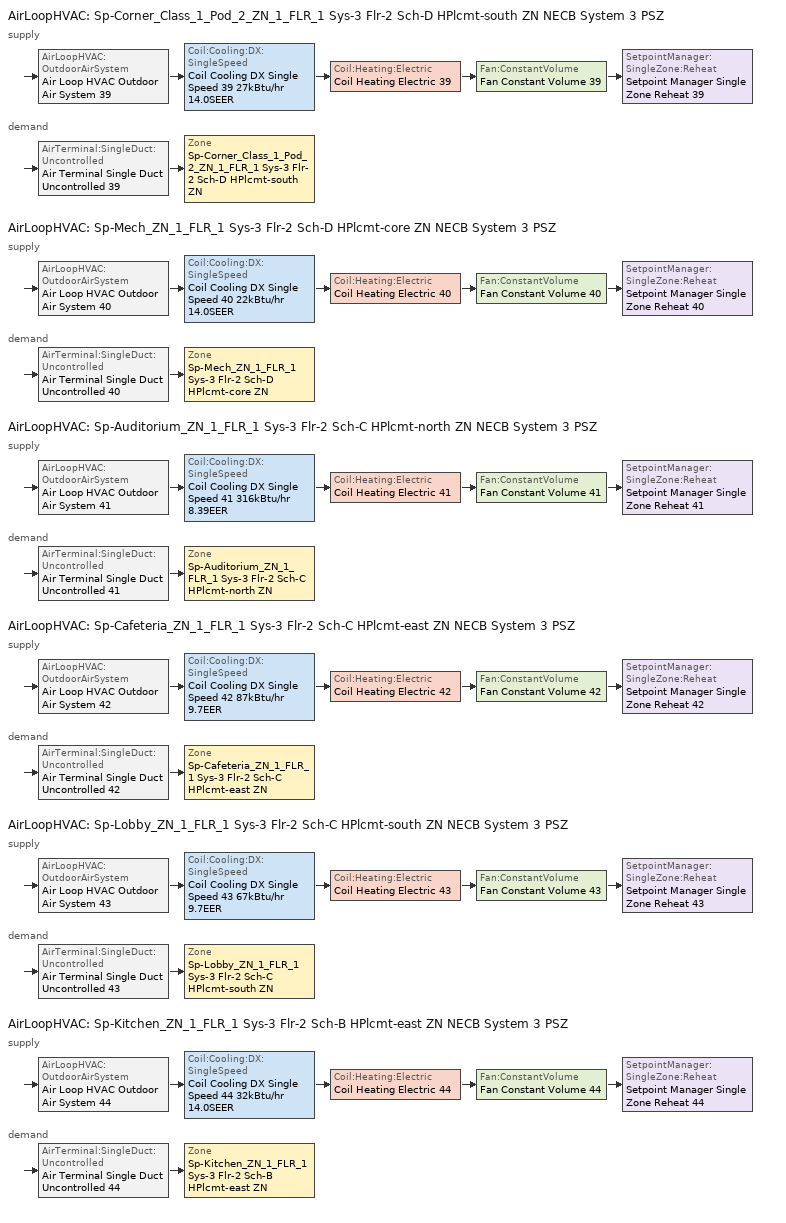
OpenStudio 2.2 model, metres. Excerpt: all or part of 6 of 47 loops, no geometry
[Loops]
AirLoopHVAC 'Sp-Corner_Class_1_Pod_2_ZN_1_FLR_1 Sys-3 Flr-2 Sch-D HPlcmt-south ZN NECB System 3 PSZ'
 supply: AirLoopHVAC:OutdoorAirSystem 'Air Loop HVAC Outdoor Air System 39' > Coil:Cooling:DX:SingleSpeed 'Coil Cooling DX Single Speed 39 27kBtu/hr 14.0SEER' > Coil:Heating:Electric 'Coil Heating Electric 39' > Fan:ConstantVolume 'Fan Constant Volume 39' > SetpointManager:SingleZone:Reheat 'Setpoint Manager Single Zone Reheat 39'
 demand: AirTerminal:SingleDuct:Uncontrolled 'Air Terminal Single Duct Uncontrolled 39' > Zone 'Sp-Corner_Class_1_Pod_2_ZN_1_FLR_1 Sys-3 Flr-2 Sch-D HPlcmt-south ZN'
AirLoopHVAC 'Sp-Mech_ZN_1_FLR_1 Sys-3 Flr-2 Sch-D HPlcmt-core ZN NECB System 3 PSZ'
 supply: AirLoopHVAC:OutdoorAirSystem 'Air Loop HVAC Outdoor Air System 40' > Coil:Cooling:DX:SingleSpeed 'Coil Cooling DX Single Speed 40 22kBtu/hr 14.0SEER' > Coil:Heating:Electric 'Coil Heating Electric 40' > Fan:ConstantVolume 'Fan Constant Volume 40' > SetpointManager:SingleZone:Reheat 'Setpoint Manager Single Zone Reheat 40'
 demand: AirTerminal:SingleDuct:Uncontrolled 'Air Terminal Single Duct Uncontrolled 40' > Zone 'Sp-Mech_ZN_1_FLR_1 Sys-3 Flr-2 Sch-D HPlcmt-core ZN'
AirLoopHVAC 'Sp-Auditorium_ZN_1_FLR_1 Sys-3 Flr-2 Sch-C HPlcmt-north ZN NECB System 3 PSZ'
 supply: AirLoopHVAC:OutdoorAirSystem 'Air Loop HVAC Outdoor Air System 41' > Coil:Cooling:DX:SingleSpeed 'Coil Cooling DX Single Speed 41 316kBtu/hr 8.39EER' > Coil:Heating:Electric 'Coil Heating Electric 41' > Fan:ConstantVolume 'Fan Constant Volume 41' > SetpointManager:SingleZone:Reheat 'Setpoint Manager Single Zone Reheat 41'
 demand: AirTerminal:SingleDuct:Uncontrolled 'Air Terminal Single Duct Uncontrolled 41' > Zone 'Sp-Auditorium_ZN_1_FLR_1 Sys-3 Flr-2 Sch-C HPlcmt-north ZN'
AirLoopHVAC 'Sp-Cafeteria_ZN_1_FLR_1 Sys-3 Flr-2 Sch-C HPlcmt-east ZN NECB System 3 PSZ'
 supply: AirLoopHVAC:OutdoorAirSystem 'Air Loop HVAC Outdoor Air System 42' > Coil:Cooling:DX:SingleSpeed 'Coil Cooling DX Single Speed 42 87kBtu/hr 9.7EER' > Coil:Heating:Electric 'Coil Heating Electric 42' > Fan:ConstantVolume 'Fan Constant Volume 42' > SetpointManager:SingleZone:Reheat 'Setpoint Manager Single Zone Reheat 42'
 demand: AirTerminal:SingleDuct:Uncontrolled 'Air Terminal Single Duct Uncontrolled 42' > Zone 'Sp-Cafeteria_ZN_1_FLR_1 Sys-3 Flr-2 Sch-C HPlcmt-east ZN'
AirLoopHVAC 'Sp-Lobby_ZN_1_FLR_1 Sys-3 Flr-2 Sch-C HPlcmt-south ZN NECB System 3 PSZ'
 supply: AirLoopHVAC:OutdoorAirSystem 'Air Loop HVAC Outdoor Air System 43' > Coil:Cooling:DX:SingleSpeed 'Coil Cooling DX Single Speed 43 67kBtu/hr 9.7EER' > Coil:Heating:Electric 'Coil Heating Electric 43' > Fan:ConstantVolume 'Fan Constant Volume 43' > SetpointManager:SingleZone:Reheat 'Setpoint Manager Single Zone Reheat 43'
 demand: AirTerminal:SingleDuct:Uncontrolled 'Air Terminal Single Duct Uncontrolled 43' > Zone 'Sp-Lobby_ZN_1_FLR_1 Sys-3 Flr-2 Sch-C HPlcmt-south ZN'
AirLoopHVAC 'Sp-Kitchen_ZN_1_FLR_1 Sys-3 Flr-2 Sch-B HPlcmt-east ZN NECB System 3 PSZ'
 supply: AirLoopHVAC:OutdoorAirSystem 'Air Loop HVAC Outdoor Air System 44' > Coil:Cooling:DX:SingleSpeed 'Coil Cooling DX Single Speed 44 32kBtu/hr 14.0SEER' > Coil:Heating:Electric 'Coil Heating Electric 44' > Fan:ConstantVolume 'Fan Constant Volume 44' > SetpointManager:SingleZone:Reheat 'Setpoint Manager Single Zone Reheat 44'
 demand: AirTerminal:SingleDuct:Uncontrolled 'Air Terminal Single Duct Uncontrolled 44' > Zone 'Sp-Kitchen_ZN_1_FLR_1 Sys-3 Flr-2 Sch-B HPlcmt-east ZN'
[Sizing:Zone] Zone Cooling Design Supply Air Temperature Input Method=SupplyAirTemperature; Zone Cooling Design Supply Air Temperature {C}=13; Zone Cooling Design Supply Air Temperature Difference {deltaC}=11.11; Zone Heating Design Supply Air Temperature Input Method=SupplyAirTemperature; Zone Heating Design Supply Air Temperature {C}=43; Zone Heating Design Supply Air Temperature Difference {deltaC}=11.11; Zone Cooling Design Supply Air Humidity Ratio {kg-H2O/kg-air}=0.0085; Zone Heating Design Supply Air Humidity Ratio {kg-H2O/kg-air}=0.008; Zone Heating Sizing Factor=1.3; Zone Cooling Sizing Factor=1.1; Cooling Design Air Flow Method=DesignDay; Heating Design Air Flow Method=DesignDay; Account for Dedicated Outdoor Air System=No; Dedicated Outdoor Air System Control Strategy=NeutralSupplyAir; Dedicated Outdoor Air Low Setpoint Temperature for Design {C}=autosize; Dedicated Outdoor Air High Setpoint Temperature for Design {C}=autosize
Sp-Corner_Class_1_Pod_2_ZN_1_FLR_1 Sys-3 Flr-2 Sch-D HPlcmt-south ZN; Sp-Mech_ZN_1_FLR_1 Sys-3 Flr-2 Sch-D HPlcmt-core ZN; Sp-Auditorium_ZN_1_FLR_1 Sys-3 Flr-2 Sch-C HPlcmt-north ZN; Sp-Cafeteria_ZN_1_FLR_1 Sys-3 Flr-2 Sch-C HPlcmt-east ZN; Sp-Lobby_ZN_1_FLR_1 Sys-3 Flr-2 Sch-C HPlcmt-south ZN; Sp-Kitchen_ZN_1_FLR_1 Sys-3 Flr-2 Sch-B HPlcmt-east ZN
[Zone equipment]
Sp-Corner_Class_1_Pod_2_ZN_1_FLR_1 Sys-3 Flr-2 Sch-D HPlcmt-south ZN: Air Terminal Single Duct Uncontrolled 39, Zone HVAC Baseboard Convective Electric 39
Sp-Mech_ZN_1_FLR_1 Sys-3 Flr-2 Sch-D HPlcmt-core ZN: Air Terminal Single Duct Uncontrolled 40, Zone HVAC Baseboard Convective Electric 40
Sp-Auditorium_ZN_1_FLR_1 Sys-3 Flr-2 Sch-C HPlcmt-north ZN: Air Terminal Single Duct Uncontrolled 41, Zone HVAC Baseboard Convective Electric 41
Sp-Cafeteria_ZN_1_FLR_1 Sys-3 Flr-2 Sch-C HPlcmt-east ZN: Air Terminal Single Duct Uncontrolled 42, Zone HVAC Baseboard Convective Electric 42
Sp-Lobby_ZN_1_FLR_1 Sys-3 Flr-2 Sch-C HPlcmt-south ZN: Air Terminal Single Duct Uncontrolled 43, Zone HVAC Baseboard Convective Electric 43
Sp-Kitchen_ZN_1_FLR_1 Sys-3 Flr-2 Sch-B HPlcmt-east ZN: Air Terminal Single Duct Uncontrolled 44, Zone HVAC Baseboard Convective Electric 44
[AirLoopHVAC] Design Supply Air Flow Rate {m3/s}=AutoSize
Name | Availability Schedule | Availability Manager
Sp-Corner_Class_1_Pod_2_ZN_1_FLR_1 Sys-3 Flr-2 Sch-D HPlcmt-south ZN NECB System 3 PSZ | Sp-Corner_Class_1_Pod_2_ZN_1_FLR_1 Sys-3 Flr-2 Sch-D HPlcmt-south ZN NECB System 3 PSZ Occ Sch | Availability Manager Night Cycle 7
Sp-Mech_ZN_1_FLR_1 Sys-3 Flr-2 Sch-D HPlcmt-core ZN NECB System 3 PSZ | Sp-Mech_ZN_1_FLR_1 Sys-3 Flr-2 Sch-D HPlcmt-core ZN NECB System 3 PSZ Occ Sch | Availability Manager Night Cycle 27
Sp-Auditorium_ZN_1_FLR_1 Sys-3 Flr-2 Sch-C HPlcmt-north ZN NECB System 3 PSZ | Sp-Auditorium_ZN_1_FLR_1 Sys-3 Flr-2 Sch-C HPlcmt-north ZN NECB System 3 PSZ Occ Sch | Availability Manager Night Cycle 1
Sp-Cafeteria_ZN_1_FLR_1 Sys-3 Flr-2 Sch-C HPlcmt-east ZN NECB System 3 PSZ | Sp-Cafeteria_ZN_1_FLR_1 Sys-3 Flr-2 Sch-C HPlcmt-east ZN NECB System 3 PSZ Occ Sch | Availability Manager Night Cycle 4
Sp-Lobby_ZN_1_FLR_1 Sys-3 Flr-2 Sch-C HPlcmt-south ZN NECB System 3 PSZ | Sp-Lobby_ZN_1_FLR_1 Sys-3 Flr-2 Sch-C HPlcmt-south ZN NECB System 3 PSZ Occ Sch | Availability Manager Night Cycle 23
Sp-Kitchen_ZN_1_FLR_1 Sys-3 Flr-2 Sch-B HPlcmt-east ZN NECB System 3 PSZ | Sp-Kitchen_ZN_1_FLR_1 Sys-3 Flr-2 Sch-B HPlcmt-east ZN NECB System 3 PSZ Occ Sch | Availability Manager Night Cycle 21
[Sizing:System] Type of Load to Size On=Sensible; Design Outdoor Air Flow Rate {m3/s}=Autosize; Minimum System Air Flow Ratio=1; Preheat Design Temperature {C}=7; Preheat Design Humidity Ratio {kg-H2O/kg-Air}=0.008; Precool Design Temperature {C}=13; Precool Design Humidity Ratio {kg-H2O/kg-Air}=0.008; Central Cooling Design Supply Air Temperature {C}=13; Central Heating Design Supply Air Temperature {C}=43; Sizing Option=NonCoincident; 100% Outdoor Air in Cooling=No; 100% Outdoor Air in Heating=No; Central Cooling Design Supply Air Humidity Ratio {kg-H2O/kg-Air}=0.0085; Central Heating Design Supply Air Humidity Ratio {kg-H2O/kg-Air}=0.008; Cooling Design Air Flow Method=DesignDay; Cooling Design Air Flow Rate {m3/s}=0; Heating Design Air Flow Method=DesignDay; Heating Design Air Flow Rate {m3/s}=0; System Outdoor Air Method=ZoneSum; Zone Maximum Outdoor Air Fraction=1; Cooling Supply Air Flow Rate Per Floor Area {m3/s-m2}=0.00996765; Cooling Fraction of Autosized Cooling Supply Air Flow Rate=1; Cooling Supply Air Flow Rate Per Unit Cooling Capacity {m3/s-W}=3.94755e-05; Heating Supply Air Flow Rate Per Floor Area {m3/s-m2}=0.00996765; Heating Fraction of Autosized Heating Supply Air Flow Rate=1; Heating Fraction of Autosized Cooling Supply Air Flow Rate=1; Heating Supply Air Flow Rate Per Unit Heating Capacity {m3/s-W}=3.15882e-05; Cooling Design Capacity Method=CoolingDesignCapacity; Cooling Design Capacity {W}=autosize; Cooling Design Capacity Per Floor Area {W/m2}=234.7; Fraction of Autosized Cooling Design Capacity=1; Heating Design Capacity Method=HeatingDesignCapacity; Heating Design Capacity {W}=autosize; Heating Design Capacity Per Floor Area {W/m2}=157; Fraction of Autosized Heating Design Capacity=1; Central Cooling Capacity Control Method=OnOff
Sp-Corner_Class_1_Pod_2_ZN_1_FLR_1 Sys-3 Flr-2 Sch-D HPlcmt-south ZN NECB System 3 PSZ; Sp-Mech_ZN_1_FLR_1 Sys-3 Flr-2 Sch-D HPlcmt-core ZN NECB System 3 PSZ; Sp-Auditorium_ZN_1_FLR_1 Sys-3 Flr-2 Sch-C HPlcmt-north ZN NECB System 3 PSZ; Sp-Cafeteria_ZN_1_FLR_1 Sys-3 Flr-2 Sch-C HPlcmt-east ZN NECB System 3 PSZ; Sp-Lobby_ZN_1_FLR_1 Sys-3 Flr-2 Sch-C HPlcmt-south ZN NECB System 3 PSZ; Sp-Kitchen_ZN_1_FLR_1 Sys-3 Flr-2 Sch-B HPlcmt-east ZN NECB System 3 PSZ
[Fan:ConstantVolume] Availability Schedule=Always On Discrete; Fan Efficiency=0.39975; Pressure Rise {Pa}=640; Maximum Flow Rate {m3/s}=AutoSize; Motor Efficiency=0.615
Fan Constant Volume 39; Fan Constant Volume 40; Fan Constant Volume 41; Fan Constant Volume 42; Fan Constant Volume 43; Fan Constant Volume 44
[Coil:Heating:Electric] Availability Schedule=Always On Discrete
Coil Heating Electric 39; Coil Heating Electric 40; Coil Heating Electric 41; Coil Heating Electric 42; Coil Heating Electric 43; Coil Heating Electric 44
[Coil:Cooling:DX:SingleSpeed] Availability Schedule=Always On Discrete; Rated Total Cooling Capacity {W}=autosize; Rated Sensible Heat Ratio=autosize; Rated Air Flow Rate {m3/s}=autosize; Rated Evaporator Fan Power Per Volume Flow Rate {W/(m3/s)}=773.3; Condenser Type=AirCooled; Evaporative Condenser Effectiveness=0; Evaporative Condenser Air Flow Rate {m3/s}=Autosize; Evaporative Condenser Pump Rated Power Consumption {W}=Autosize; Crankcase Heater Capacity {W}=0; Maximum Outdoor Dry-Bulb Temperature for Crankcase Heater Operation {C}=0; Basin Heater Capacity {W/K}=0; Basin Heater Setpoint Temperature {C}=10
Name | Rated COP {W/W} | Total Cooling Capacity Function of Temperature Curve | Total Cooling Capacity Function of Flow Fraction Curve | Energy Input Ratio Function of Temperature Curve | Energy Input Ratio Function of Flow Fraction Curve | Part Load Fraction Correlation Curve
Coil Cooling DX Single Speed 39 27kBtu/hr 14.0SEER | 3.8248 | DXCOOL-NECB2011-REF-CAPFT 32 | DXCOOL-NECB2011-REF-CAPFFLOW 32 | DXCOOL-NECB2011-REF-COOLEIRFT 32 | DXCOOL-NECB2011-REF-COOLEIRFFLOW 32 | DXCOOL-NECB2011-REF-COOLPLFFPLR 32
Coil Cooling DX Single Speed 40 22kBtu/hr 14.0SEER | 3.8248 | DXCOOL-NECB2011-REF-CAPFT 34 | DXCOOL-NECB2011-REF-CAPFFLOW 34 | DXCOOL-NECB2011-REF-COOLEIRFT 34 | DXCOOL-NECB2011-REF-COOLEIRFFLOW 34 | DXCOOL-NECB2011-REF-COOLPLFFPLR 34
Coil Cooling DX Single Speed 41 316kBtu/hr 8.39EER | 3.04384 | DXCOOL-NECB2011-REF-CAPFT 35 | DXCOOL-NECB2011-REF-CAPFFLOW 35 | DXCOOL-NECB2011-REF-COOLEIRFT 35 | DXCOOL-NECB2011-REF-COOLEIRFFLOW 35 | DXCOOL-NECB2011-REF-COOLPLFFPLR 35
Coil Cooling DX Single Speed 42 87kBtu/hr 9.7EER | 3.3447 | DXCOOL-NECB2011-REF-CAPFT 36 | DXCOOL-NECB2011-REF-CAPFFLOW 36 | DXCOOL-NECB2011-REF-COOLEIRFT 36 | DXCOOL-NECB2011-REF-COOLEIRFFLOW 36 | DXCOOL-NECB2011-REF-COOLPLFFPLR 36
Coil Cooling DX Single Speed 43 67kBtu/hr 9.7EER | 3.32972 | DXCOOL-NECB2011-REF-CAPFT 37 | DXCOOL-NECB2011-REF-CAPFFLOW 37 | DXCOOL-NECB2011-REF-COOLEIRFT 37 | DXCOOL-NECB2011-REF-COOLEIRFFLOW 37 | DXCOOL-NECB2011-REF-COOLPLFFPLR 37
Coil Cooling DX Single Speed 44 32kBtu/hr 14.0SEER | 3.8248 | DXCOOL-NECB2011-REF-CAPFT 38 | DXCOOL-NECB2011-REF-CAPFFLOW 38 | DXCOOL-NECB2011-REF-COOLEIRFT 38 | DXCOOL-NECB2011-REF-COOLEIRFFLOW 38 | DXCOOL-NECB2011-REF-COOLPLFFPLR 38
[Controller:OutdoorAir] Minimum Outdoor Air Flow Rate {m3/s}=0; Maximum Outdoor Air Flow Rate {m3/s}=Autosize; Economizer Control Action Type=ModulateFlow; Lockout Type=NoLockout; Minimum Limit Type=FixedMinimum; High Humidity Control=No; Heat Recovery Bypass Control Type=BypassWhenWithinEconomizerLimits
Name | Economizer Control Type | Economizer Maximum Limit Dry-Bulb Temperature {C} | Economizer Maximum Limit Enthalpy {J/kg} | Economizer Minimum Limit Dry-Bulb Temperature {C} | Minimum Outdoor Air Schedule | Controller Mechanical Ventilation
Controller Outdoor Air 39 | NoEconomizer | 28 | 64000 | -100 | Sp-Corner_Class_1_Pod_2_ZN_1_FLR_1 Sys-3 Flr-2 Sch-D HPlcmt-south ZN NECB System 3 PSZ Occ Sch | Controller Mechanical Ventilation 39
Controller Outdoor Air 40 | NoEconomizer | 28 | 64000 | -100 | Sp-Mech_ZN_1_FLR_1 Sys-3 Flr-2 Sch-D HPlcmt-core ZN NECB System 3 PSZ Occ Sch | Controller Mechanical Ventilation 40
Controller Outdoor Air 41 | DifferentialEnthalpy |  |  |  | Sp-Auditorium_ZN_1_FLR_1 Sys-3 Flr-2 Sch-C HPlcmt-north ZN NECB System 3 PSZ Occ Sch | Controller Mechanical Ventilation 41
Controller Outdoor Air 42 | DifferentialEnthalpy |  |  |  | Sp-Cafeteria_ZN_1_FLR_1 Sys-3 Flr-2 Sch-C HPlcmt-east ZN NECB System 3 PSZ Occ Sch | Controller Mechanical Ventilation 42
Controller Outdoor Air 43 | NoEconomizer | 28 | 64000 | -100 | Sp-Lobby_ZN_1_FLR_1 Sys-3 Flr-2 Sch-C HPlcmt-south ZN NECB System 3 PSZ Occ Sch | Controller Mechanical Ventilation 43
Controller Outdoor Air 44 | NoEconomizer | 28 | 64000 | -100 | Sp-Kitchen_ZN_1_FLR_1 Sys-3 Flr-2 Sch-B HPlcmt-east ZN NECB System 3 PSZ Occ Sch | Controller Mechanical Ventilation 44
[Controller:MechanicalVentilation] Availability Schedule=Always On Discrete; System Outdoor Air Method=ZoneSum
Controller Mechanical Ventilation 39; Controller Mechanical Ventilation 40; Controller Mechanical Ventilation 41; Controller Mechanical Ventilation 42; Controller Mechanical Ventilation 43; Controller Mechanical Ventilation 44
[AirLoopHVAC:OutdoorAirSystem]
Name | Controller
Air Loop HVAC Outdoor Air System 39 | Controller Outdoor Air 39
Air Loop HVAC Outdoor Air System 40 | Controller Outdoor Air 40
Air Loop HVAC Outdoor Air System 41 | Controller Outdoor Air 41
Air Loop HVAC Outdoor Air System 42 | Controller Outdoor Air 42
Air Loop HVAC Outdoor Air System 43 | Controller Outdoor Air 43
Air Loop HVAC Outdoor Air System 44 | Controller Outdoor Air 44
[SetpointManager:SingleZone:Reheat] Minimum Supply Air Temperature {C}=13; Maximum Supply Air Temperature {C}=43
Name | Control Zone
Setpoint Manager Single Zone Reheat 39 | Sp-Corner_Class_1_Pod_2_ZN_1_FLR_1 Sys-3 Flr-2 Sch-D HPlcmt-south ZN
Setpoint Manager Single Zone Reheat 40 | Sp-Mech_ZN_1_FLR_1 Sys-3 Flr-2 Sch-D HPlcmt-core ZN
Setpoint Manager Single Zone Reheat 41 | Sp-Auditorium_ZN_1_FLR_1 Sys-3 Flr-2 Sch-C HPlcmt-north ZN
Setpoint Manager Single Zone Reheat 42 | Sp-Cafeteria_ZN_1_FLR_1 Sys-3 Flr-2 Sch-C HPlcmt-east ZN
Setpoint Manager Single Zone Reheat 43 | Sp-Lobby_ZN_1_FLR_1 Sys-3 Flr-2 Sch-C HPlcmt-south ZN
Setpoint Manager Single Zone Reheat 44 | Sp-Kitchen_ZN_1_FLR_1 Sys-3 Flr-2 Sch-B HPlcmt-east ZN
[AirTerminal:SingleDuct:Uncontrolled] Availability Schedule=Always On Discrete; Maximum Air Flow Rate {m3/s}=AutoSize
Air Terminal Single Duct Uncontrolled 39; Air Terminal Single Duct Uncontrolled 40; Air Terminal Single Duct Uncontrolled 41; Air Terminal Single Duct Uncontrolled 42; Air Terminal Single Duct Uncontrolled 43; Air Terminal Single Duct Uncontrolled 44
[ZoneHVAC:Baseboard:Convective:Electric] Availability Schedule=Always On Discrete; Nominal Capacity {W}=autosize; Efficiency=1
Zone HVAC Baseboard Convective Electric 39; Zone HVAC Baseboard Convective Electric 40; Zone HVAC Baseboard Convective Electric 41; Zone HVAC Baseboard Convective Electric 42; Zone HVAC Baseboard Convective Electric 43; Zone HVAC Baseboard Convective Electric 44
[AvailabilityManager:NightCycle] Control Type=CycleOnAny; Thermostat Tolerance {deltaC}=1; Cycling Run Time {s}=3600
Availability Manager Night Cycle 1; Availability Manager Night Cycle 4; Availability Manager Night Cycle 7; Availability Manager Night Cycle 21; Availability Manager Night Cycle 23; Availability Manager Night Cycle 27
[Schedule:Ruleset]
Name | Default Day Schedule | Summer Design Day Schedule | Winter Design Day Schedule
Sp-Auditorium_ZN_1_FLR_1 Sys-3 Flr-2 Sch-C HPlcmt-north ZN NECB System 3 PSZ Occ Sch | Sp-Auditorium_ZN_1_FLR_1 Sys-3 Flr-2 Sch-C HPlcmt-north ZN NECB System 3 PSZ Occ Sch Default | Sp-Auditorium_ZN_1_FLR_1 Sys-3 Flr-2 Sch-C HPlcmt-north ZN NECB System 3 PSZ Occ Sch Summer Design Day | Sp-Auditorium_ZN_1_FLR_1 Sys-3 Flr-2 Sch-C HPlcmt-north ZN NECB System 3 PSZ Occ Sch Winter Design Day
Sp-Cafeteria_ZN_1_FLR_1 Sys-3 Flr-2 Sch-C HPlcmt-east ZN NECB System 3 PSZ Occ Sch | Sp-Cafeteria_ZN_1_FLR_1 Sys-3 Flr-2 Sch-C HPlcmt-east ZN NECB System 3 PSZ Occ Sch Default | Sp-Cafeteria_ZN_1_FLR_1 Sys-3 Flr-2 Sch-C HPlcmt-east ZN NECB System 3 PSZ Occ Sch Summer Design Day | Sp-Cafeteria_ZN_1_FLR_1 Sys-3 Flr-2 Sch-C HPlcmt-east ZN NECB System 3 PSZ Occ Sch Winter Design Day
Sp-Corner_Class_1_Pod_2_ZN_1_FLR_1 Sys-3 Flr-2 Sch-D HPlcmt-south ZN NECB System 3 PSZ Occ Sch | Sp-Corner_Class_1_Pod_2_ZN_1_FLR_1 Sys-3 Flr-2 Sch-D HPlcmt-south ZN NECB System 3 PSZ Occ Sch Default | Sp-Corner_Class_1_Pod_2_ZN_1_FLR_1 Sys-3 Flr-2 Sch-D HPlcmt-south ZN NECB System 3 PSZ Occ Sch Summer Design Day | Sp-Corner_Class_1_Pod_2_ZN_1_FLR_1 Sys-3 Flr-2 Sch-D HPlcmt-south ZN NECB System 3 PSZ Occ Sch Winter Design Day
Sp-Kitchen_ZN_1_FLR_1 Sys-3 Flr-2 Sch-B HPlcmt-east ZN NECB System 3 PSZ Occ Sch | Sp-Kitchen_ZN_1_FLR_1 Sys-3 Flr-2 Sch-B HPlcmt-east ZN NECB System 3 PSZ Occ Sch Default | Sp-Kitchen_ZN_1_FLR_1 Sys-3 Flr-2 Sch-B HPlcmt-east ZN NECB System 3 PSZ Occ Sch Summer Design Day | Sp-Kitchen_ZN_1_FLR_1 Sys-3 Flr-2 Sch-B HPlcmt-east ZN NECB System 3 PSZ Occ Sch Winter Design Day
Sp-Lobby_ZN_1_FLR_1 Sys-3 Flr-2 Sch-C HPlcmt-south ZN NECB System 3 PSZ Occ Sch | Sp-Lobby_ZN_1_FLR_1 Sys-3 Flr-2 Sch-C HPlcmt-south ZN NECB System 3 PSZ Occ Sch Default | Sp-Lobby_ZN_1_FLR_1 Sys-3 Flr-2 Sch-C HPlcmt-south ZN NECB System 3 PSZ Occ Sch Summer Design Day | Sp-Lobby_ZN_1_FLR_1 Sys-3 Flr-2 Sch-C HPlcmt-south ZN NECB System 3 PSZ Occ Sch Winter Design Day
Sp-Mech_ZN_1_FLR_1 Sys-3 Flr-2 Sch-D HPlcmt-core ZN NECB System 3 PSZ Occ Sch | Sp-Mech_ZN_1_FLR_1 Sys-3 Flr-2 Sch-D HPlcmt-core ZN NECB System 3 PSZ Occ Sch Default | Sp-Mech_ZN_1_FLR_1 Sys-3 Flr-2 Sch-D HPlcmt-core ZN NECB System 3 PSZ Occ Sch Summer Design Day | Sp-Mech_ZN_1_FLR_1 Sys-3 Flr-2 Sch-D HPlcmt-core ZN NECB System 3 PSZ Occ Sch Winter Design Day
[Schedule:Day]
Sp-Auditorium_ZN_1_FLR_1 Sys-3 Flr-2 Sch-C HPlcmt-north ZN NECB System 3 PSZ Occ Sch Default; Sp-Auditorium_ZN_1_FLR_1 Sys-3 Flr-2 Sch-C HPlcmt-north ZN NECB System 3 PSZ Occ Sch Winter Design Day; Sp-Auditorium_ZN_1_FLR_1 Sys-3 Flr-2 Sch-C HPlcmt-north ZN NECB System 3 PSZ Occ Sch Summer Design Day; Sp-Cafeteria_ZN_1_FLR_1 Sys-3 Flr-2 Sch-C HPlcmt-east ZN NECB System 3 PSZ Occ Sch Default; Sp-Cafeteria_ZN_1_FLR_1 Sys-3 Flr-2 Sch-C HPlcmt-east ZN NECB System 3 PSZ Occ Sch Winter Design Day; Sp-Cafeteria_ZN_1_FLR_1 Sys-3 Flr-2 Sch-C HPlcmt-east ZN NECB System 3 PSZ Occ Sch Summer Design Day; Sp-Corner_Class_1_Pod_2_ZN_1_FLR_1 Sys-3 Flr-2 Sch-D HPlcmt-south ZN NECB System 3 PSZ Occ Sch Default; Sp-Corner_Class_1_Pod_2_ZN_1_FLR_1 Sys-3 Flr-2 Sch-D HPlcmt-south ZN NECB System 3 PSZ Occ Sch Winter Design Day; Sp-Corner_Class_1_Pod_2_ZN_1_FLR_1 Sys-3 Flr-2 Sch-D HPlcmt-south ZN NECB System 3 PSZ Occ Sch Summer Design Day; Sp-Kitchen_ZN_1_FLR_1 Sys-3 Flr-2 Sch-B HPlcmt-east ZN NECB System 3 PSZ Occ Sch Default; Sp-Kitchen_ZN_1_FLR_1 Sys-3 Flr-2 Sch-B HPlcmt-east ZN NECB System 3 PSZ Occ Sch Winter Design Day; Sp-Kitchen_ZN_1_FLR_1 Sys-3 Flr-2 Sch-B HPlcmt-east ZN NECB System 3 PSZ Occ Sch Summer Design Day; Sp-Lobby_ZN_1_FLR_1 Sys-3 Flr-2 Sch-C HPlcmt-south ZN NECB System 3 PSZ Occ Sch Default; Sp-Lobby_ZN_1_FLR_1 Sys-3 Flr-2 Sch-C HPlcmt-south ZN NECB System 3 PSZ Occ Sch Winter Design Day; Sp-Lobby_ZN_1_FLR_1 Sys-3 Flr-2 Sch-C HPlcmt-south ZN NECB System 3 PSZ Occ Sch Summer Design Day; Sp-Mech_ZN_1_FLR_1 Sys-3 Flr-2 Sch-D HPlcmt-core ZN NECB System 3 PSZ Occ Sch Default; Sp-Mech_ZN_1_FLR_1 Sys-3 Flr-2 Sch-D HPlcmt-core ZN NECB System 3 PSZ Occ Sch Winter Design Day; Sp-Mech_ZN_1_FLR_1 Sys-3 Flr-2 Sch-D HPlcmt-core ZN NECB System 3 PSZ Occ Sch Summer Design Day: 24, 0, 1
Sp-Auditorium_ZN_1_FLR_1 Sys-3 Flr-2 Sch-C HPlcmt-north ZN NECB System 3 PSZ Occ Sch Monday; Sp-Auditorium_ZN_1_FLR_1 Sys-3 Flr-2 Sch-C HPlcmt-north ZN NECB System 3 PSZ Occ Sch Tuesday; Sp-Auditorium_ZN_1_FLR_1 Sys-3 Flr-2 Sch-C HPlcmt-north ZN NECB System 3 PSZ Occ Sch Wednesday; Sp-Auditorium_ZN_1_FLR_1 Sys-3 Flr-2 Sch-C HPlcmt-north ZN NECB System 3 PSZ Occ Sch Thursday; Sp-Auditorium_ZN_1_FLR_1 Sys-3 Flr-2 Sch-C HPlcmt-north ZN NECB System 3 PSZ Occ Sch Friday; Sp-Auditorium_ZN_1_FLR_1 Sys-3 Flr-2 Sch-C HPlcmt-north ZN NECB System 3 PSZ Occ Sch Saturday; Sp-Cafeteria_ZN_1_FLR_1 Sys-3 Flr-2 Sch-C HPlcmt-east ZN NECB System 3 PSZ Occ Sch Monday; Sp-Cafeteria_ZN_1_FLR_1 Sys-3 Flr-2 Sch-C HPlcmt-east ZN NECB System 3 PSZ Occ Sch Tuesday; Sp-Cafeteria_ZN_1_FLR_1 Sys-3 Flr-2 Sch-C HPlcmt-east ZN NECB System 3 PSZ Occ Sch Wednesday; Sp-Cafeteria_ZN_1_FLR_1 Sys-3 Flr-2 Sch-C HPlcmt-east ZN NECB System 3 PSZ Occ Sch Thursday; Sp-Cafeteria_ZN_1_FLR_1 Sys-3 Flr-2 Sch-C HPlcmt-east ZN NECB System 3 PSZ Occ Sch Friday; Sp-Cafeteria_ZN_1_FLR_1 Sys-3 Flr-2 Sch-C HPlcmt-east ZN NECB System 3 PSZ Occ Sch Saturday; Sp-Lobby_ZN_1_FLR_1 Sys-3 Flr-2 Sch-C HPlcmt-south ZN NECB System 3 PSZ Occ Sch Monday; Sp-Lobby_ZN_1_FLR_1 Sys-3 Flr-2 Sch-C HPlcmt-south ZN NECB System 3 PSZ Occ Sch Tuesday; Sp-Lobby_ZN_1_FLR_1 Sys-3 Flr-2 Sch-C HPlcmt-south ZN NECB System 3 PSZ Occ Sch Wednesday; Sp-Lobby_ZN_1_FLR_1 Sys-3 Flr-2 Sch-C HPlcmt-south ZN NECB System 3 PSZ Occ Sch Thursday; Sp-Lobby_ZN_1_FLR_1 Sys-3 Flr-2 Sch-C HPlcmt-south ZN NECB System 3 PSZ Occ Sch Friday; Sp-Lobby_ZN_1_FLR_1 Sys-3 Flr-2 Sch-C HPlcmt-south ZN NECB System 3 PSZ Occ Sch Saturday: 9, 0, 0, 21, 0, 1, 24, 0, 0
Sp-Auditorium_ZN_1_FLR_1 Sys-3 Flr-2 Sch-C HPlcmt-north ZN NECB System 3 PSZ Occ Sch Sunday; Sp-Cafeteria_ZN_1_FLR_1 Sys-3 Flr-2 Sch-C HPlcmt-east ZN NECB System 3 PSZ Occ Sch Sunday; Sp-Lobby_ZN_1_FLR_1 Sys-3 Flr-2 Sch-C HPlcmt-south ZN NECB System 3 PSZ Occ Sch Sunday: 11, 0, 0, 19, 0, 1, 24, 0, 0
Sp-Corner_Class_1_Pod_2_ZN_1_FLR_1 Sys-3 Flr-2 Sch-D HPlcmt-south ZN NECB System 3 PSZ Occ Sch Monday; Sp-Corner_Class_1_Pod_2_ZN_1_FLR_1 Sys-3 Flr-2 Sch-D HPlcmt-south ZN NECB System 3 PSZ Occ Sch Tuesday; Sp-Corner_Class_1_Pod_2_ZN_1_FLR_1 Sys-3 Flr-2 Sch-D HPlcmt-south ZN NECB System 3 PSZ Occ Sch Wednesday; Sp-Corner_Class_1_Pod_2_ZN_1_FLR_1 Sys-3 Flr-2 Sch-D HPlcmt-south ZN NECB System 3 PSZ Occ Sch Thursday; Sp-Corner_Class_1_Pod_2_ZN_1_FLR_1 Sys-3 Flr-2 Sch-D HPlcmt-south ZN NECB System 3 PSZ Occ Sch Friday; Sp-Mech_ZN_1_FLR_1 Sys-3 Flr-2 Sch-D HPlcmt-core ZN NECB System 3 PSZ Occ Sch Monday; Sp-Mech_ZN_1_FLR_1 Sys-3 Flr-2 Sch-D HPlcmt-core ZN NECB System 3 PSZ Occ Sch Tuesday; Sp-Mech_ZN_1_FLR_1 Sys-3 Flr-2 Sch-D HPlcmt-core ZN NECB System 3 PSZ Occ Sch Wednesday; Sp-Mech_ZN_1_FLR_1 Sys-3 Flr-2 Sch-D HPlcmt-core ZN NECB System 3 PSZ Occ Sch Thursday; Sp-Mech_ZN_1_FLR_1 Sys-3 Flr-2 Sch-D HPlcmt-core ZN NECB System 3 PSZ Occ Sch Friday: 9, 0, 0, 18, 0, 1, 19, 0, 0, 22, 0, 1, 24, 0, 0
Sp-Corner_Class_1_Pod_2_ZN_1_FLR_1 Sys-3 Flr-2 Sch-D HPlcmt-south ZN NECB System 3 PSZ Occ Sch Saturday; Sp-Corner_Class_1_Pod_2_ZN_1_FLR_1 Sys-3 Flr-2 Sch-D HPlcmt-south ZN NECB System 3 PSZ Occ Sch Sunday; Sp-Mech_ZN_1_FLR_1 Sys-3 Flr-2 Sch-D HPlcmt-core ZN NECB System 3 PSZ Occ Sch Saturday; Sp-Mech_ZN_1_FLR_1 Sys-3 Flr-2 Sch-D HPlcmt-core ZN NECB System 3 PSZ Occ Sch Sunday: 24, 0, 0
Sp-Kitchen_ZN_1_FLR_1 Sys-3 Flr-2 Sch-B HPlcmt-east ZN NECB System 3 PSZ Occ Sch Monday; Sp-Kitchen_ZN_1_FLR_1 Sys-3 Flr-2 Sch-B HPlcmt-east ZN NECB System 3 PSZ Occ Sch Tuesday; Sp-Kitchen_ZN_1_FLR_1 Sys-3 Flr-2 Sch-B HPlcmt-east ZN NECB System 3 PSZ Occ Sch Wednesday; Sp-Kitchen_ZN_1_FLR_1 Sys-3 Flr-2 Sch-B HPlcmt-east ZN NECB System 3 PSZ Occ Sch Thursday; Sp-Kitchen_ZN_1_FLR_1 Sys-3 Flr-2 Sch-B HPlcmt-east ZN NECB System 3 PSZ Occ Sch Friday: 1, 0, 1, 10, 0, 0, 24, 0, 1
Sp-Kitchen_ZN_1_FLR_1 Sys-3 Flr-2 Sch-B HPlcmt-east ZN NECB System 3 PSZ Occ Sch Saturday: 2, 0, 1, 10, 0, 0, 24, 0, 1
Sp-Kitchen_ZN_1_FLR_1 Sys-3 Flr-2 Sch-B HPlcmt-east ZN NECB System 3 PSZ Occ Sch Sunday: 1, 0, 0, 2, 0, 1, 11, 0, 0, 23, 0, 1, 24, 0, 0
[Schedule:Rule] Date Specification Type=DateRange; Start Month=1; Start Day=1; End Month=12
Name | Schedule Ruleset | Rule Order | Day Schedule | Apply Monday | End Day | Apply Tuesday | Apply Wednesday | Apply Thursday | Apply Friday | Apply Saturday | Apply Sunday
Sp-Auditorium_ZN_1_FLR_1 Sys-3 Flr-2 Sch-C HPlcmt-north ZN NECB System 3 PSZ Occ Sch Monday Rule | Sp-Auditorium_ZN_1_FLR_1 Sys-3 Flr-2 Sch-C HPlcmt-north ZN NECB System 3 PSZ Occ Sch | 6 | Sp-Auditorium_ZN_1_FLR_1 Sys-3 Flr-2 Sch-C HPlcmt-north ZN NECB System 3 PSZ Occ Sch Monday | Yes | 25
Sp-Auditorium_ZN_1_FLR_1 Sys-3 Flr-2 Sch-C HPlcmt-north ZN NECB System 3 PSZ Occ Sch Tuesday Rule | Sp-Auditorium_ZN_1_FLR_1 Sys-3 Flr-2 Sch-C HPlcmt-north ZN NECB System 3 PSZ Occ Sch | 5 | Sp-Auditorium_ZN_1_FLR_1 Sys-3 Flr-2 Sch-C HPlcmt-north ZN NECB System 3 PSZ Occ Sch Tuesday |  | 26 | Yes
Sp-Auditorium_ZN_1_FLR_1 Sys-3 Flr-2 Sch-C HPlcmt-north ZN NECB System 3 PSZ Occ Sch Wednesday Rule | Sp-Auditorium_ZN_1_FLR_1 Sys-3 Flr-2 Sch-C HPlcmt-north ZN NECB System 3 PSZ Occ Sch | 4 | Sp-Auditorium_ZN_1_FLR_1 Sys-3 Flr-2 Sch-C HPlcmt-north ZN NECB System 3 PSZ Occ Sch Wednesday |  | 27 |  | Yes
Sp-Auditorium_ZN_1_FLR_1 Sys-3 Flr-2 Sch-C HPlcmt-north ZN NECB System 3 PSZ Occ Sch Thursday Rule | Sp-Auditorium_ZN_1_FLR_1 Sys-3 Flr-2 Sch-C HPlcmt-north ZN NECB System 3 PSZ Occ Sch | 3 | Sp-Auditorium_ZN_1_FLR_1 Sys-3 Flr-2 Sch-C HPlcmt-north ZN NECB System 3 PSZ Occ Sch Thursday |  | 28 |  |  | Yes
Sp-Auditorium_ZN_1_FLR_1 Sys-3 Flr-2 Sch-C HPlcmt-north ZN NECB System 3 PSZ Occ Sch Friday Rule | Sp-Auditorium_ZN_1_FLR_1 Sys-3 Flr-2 Sch-C HPlcmt-north ZN NECB System 3 PSZ Occ Sch | 2 | Sp-Auditorium_ZN_1_FLR_1 Sys-3 Flr-2 Sch-C HPlcmt-north ZN NECB System 3 PSZ Occ Sch Friday |  | 29 |  |  |  | Yes
Sp-Auditorium_ZN_1_FLR_1 Sys-3 Flr-2 Sch-C HPlcmt-north ZN NECB System 3 PSZ Occ Sch Saturday Rule | Sp-Auditorium_ZN_1_FLR_1 Sys-3 Flr-2 Sch-C HPlcmt-north ZN NECB System 3 PSZ Occ Sch | 1 | Sp-Auditorium_ZN_1_FLR_1 Sys-3 Flr-2 Sch-C HPlcmt-north ZN NECB System 3 PSZ Occ Sch Saturday |  | 30 |  |  |  |  | Yes
Sp-Auditorium_ZN_1_FLR_1 Sys-3 Flr-2 Sch-C HPlcmt-north ZN NECB System 3 PSZ Occ Sch Sunday Rule | Sp-Auditorium_ZN_1_FLR_1 Sys-3 Flr-2 Sch-C HPlcmt-north ZN NECB System 3 PSZ Occ Sch | 0 | Sp-Auditorium_ZN_1_FLR_1 Sys-3 Flr-2 Sch-C HPlcmt-north ZN NECB System 3 PSZ Occ Sch Sunday |  | 31 |  |  |  |  |  | Yes
Sp-Cafeteria_ZN_1_FLR_1 Sys-3 Flr-2 Sch-C HPlcmt-east ZN NECB System 3 PSZ Occ Sch Monday Rule | Sp-Cafeteria_ZN_1_FLR_1 Sys-3 Flr-2 Sch-C HPlcmt-east ZN NECB System 3 PSZ Occ Sch | 6 | Sp-Cafeteria_ZN_1_FLR_1 Sys-3 Flr-2 Sch-C HPlcmt-east ZN NECB System 3 PSZ Occ Sch Monday | Yes | 25
Sp-Cafeteria_ZN_1_FLR_1 Sys-3 Flr-2 Sch-C HPlcmt-east ZN NECB System 3 PSZ Occ Sch Tuesday Rule | Sp-Cafeteria_ZN_1_FLR_1 Sys-3 Flr-2 Sch-C HPlcmt-east ZN NECB System 3 PSZ Occ Sch | 5 | Sp-Cafeteria_ZN_1_FLR_1 Sys-3 Flr-2 Sch-C HPlcmt-east ZN NECB System 3 PSZ Occ Sch Tuesday |  | 26 | Yes
Sp-Cafeteria_ZN_1_FLR_1 Sys-3 Flr-2 Sch-C HPlcmt-east ZN NECB System 3 PSZ Occ Sch Wednesday Rule | Sp-Cafeteria_ZN_1_FLR_1 Sys-3 Flr-2 Sch-C HPlcmt-east ZN NECB System 3 PSZ Occ Sch | 4 | Sp-Cafeteria_ZN_1_FLR_1 Sys-3 Flr-2 Sch-C HPlcmt-east ZN NECB System 3 PSZ Occ Sch Wednesday |  | 27 |  | Yes
Sp-Cafeteria_ZN_1_FLR_1 Sys-3 Flr-2 Sch-C HPlcmt-east ZN NECB System 3 PSZ Occ Sch Thursday Rule | Sp-Cafeteria_ZN_1_FLR_1 Sys-3 Flr-2 Sch-C HPlcmt-east ZN NECB System 3 PSZ Occ Sch | 3 | Sp-Cafeteria_ZN_1_FLR_1 Sys-3 Flr-2 Sch-C HPlcmt-east ZN NECB System 3 PSZ Occ Sch Thursday |  | 28 |  |  | Yes
Sp-Cafeteria_ZN_1_FLR_1 Sys-3 Flr-2 Sch-C HPlcmt-east ZN NECB System 3 PSZ Occ Sch Friday Rule | Sp-Cafeteria_ZN_1_FLR_1 Sys-3 Flr-2 Sch-C HPlcmt-east ZN NECB System 3 PSZ Occ Sch | 2 | Sp-Cafeteria_ZN_1_FLR_1 Sys-3 Flr-2 Sch-C HPlcmt-east ZN NECB System 3 PSZ Occ Sch Friday |  | 29 |  |  |  | Yes
Sp-Cafeteria_ZN_1_FLR_1 Sys-3 Flr-2 Sch-C HPlcmt-east ZN NECB System 3 PSZ Occ Sch Saturday Rule | Sp-Cafeteria_ZN_1_FLR_1 Sys-3 Flr-2 Sch-C HPlcmt-east ZN NECB System 3 PSZ Occ Sch | 1 | Sp-Cafeteria_ZN_1_FLR_1 Sys-3 Flr-2 Sch-C HPlcmt-east ZN NECB System 3 PSZ Occ Sch Saturday |  | 30 |  |  |  |  | Yes
Sp-Cafeteria_ZN_1_FLR_1 Sys-3 Flr-2 Sch-C HPlcmt-east ZN NECB System 3 PSZ Occ Sch Sunday Rule | Sp-Cafeteria_ZN_1_FLR_1 Sys-3 Flr-2 Sch-C HPlcmt-east ZN NECB System 3 PSZ Occ Sch | 0 | Sp-Cafeteria_ZN_1_FLR_1 Sys-3 Flr-2 Sch-C HPlcmt-east ZN NECB System 3 PSZ Occ Sch Sunday |  | 31 |  |  |  |  |  | Yes
Sp-Corner_Class_1_Pod_2_ZN_1_FLR_1 Sys-3 Flr-2 Sch-D HPlcmt-south ZN NECB System 3 PSZ Occ Sch Monday Rule | Sp-Corner_Class_1_Pod_2_ZN_1_FLR_1 Sys-3 Flr-2 Sch-D HPlcmt-south ZN NECB System 3 PSZ Occ Sch | 6 | Sp-Corner_Class_1_Pod_2_ZN_1_FLR_1 Sys-3 Flr-2 Sch-D HPlcmt-south ZN NECB System 3 PSZ Occ Sch Monday | Yes | 25
Sp-Corner_Class_1_Pod_2_ZN_1_FLR_1 Sys-3 Flr-2 Sch-D HPlcmt-south ZN NECB System 3 PSZ Occ Sch Tuesday Rule | Sp-Corner_Class_1_Pod_2_ZN_1_FLR_1 Sys-3 Flr-2 Sch-D HPlcmt-south ZN NECB System 3 PSZ Occ Sch | 5 | Sp-Corner_Class_1_Pod_2_ZN_1_FLR_1 Sys-3 Flr-2 Sch-D HPlcmt-south ZN NECB System 3 PSZ Occ Sch Tuesday |  | 26 | Yes
Sp-Corner_Class_1_Pod_2_ZN_1_FLR_1 Sys-3 Flr-2 Sch-D HPlcmt-south ZN NECB System 3 PSZ Occ Sch Wednesday Rule | Sp-Corner_Class_1_Pod_2_ZN_1_FLR_1 Sys-3 Flr-2 Sch-D HPlcmt-south ZN NECB System 3 PSZ Occ Sch | 4 | Sp-Corner_Class_1_Pod_2_ZN_1_FLR_1 Sys-3 Flr-2 Sch-D HPlcmt-south ZN NECB System 3 PSZ Occ Sch Wednesday |  | 27 |  | Yes
Sp-Corner_Class_1_Pod_2_ZN_1_FLR_1 Sys-3 Flr-2 Sch-D HPlcmt-south ZN NECB System 3 PSZ Occ Sch Thursday Rule | Sp-Corner_Class_1_Pod_2_ZN_1_FLR_1 Sys-3 Flr-2 Sch-D HPlcmt-south ZN NECB System 3 PSZ Occ Sch | 3 | Sp-Corner_Class_1_Pod_2_ZN_1_FLR_1 Sys-3 Flr-2 Sch-D HPlcmt-south ZN NECB System 3 PSZ Occ Sch Thursday |  | 28 |  |  | Yes
Sp-Corner_Class_1_Pod_2_ZN_1_FLR_1 Sys-3 Flr-2 Sch-D HPlcmt-south ZN NECB System 3 PSZ Occ Sch Friday Rule | Sp-Corner_Class_1_Pod_2_ZN_1_FLR_1 Sys-3 Flr-2 Sch-D HPlcmt-south ZN NECB System 3 PSZ Occ Sch | 2 | Sp-Corner_Class_1_Pod_2_ZN_1_FLR_1 Sys-3 Flr-2 Sch-D HPlcmt-south ZN NECB System 3 PSZ Occ Sch Friday |  | 29 |  |  |  | Yes
Sp-Corner_Class_1_Pod_2_ZN_1_FLR_1 Sys-3 Flr-2 Sch-D HPlcmt-south ZN NECB System 3 PSZ Occ Sch Saturday Rule | Sp-Corner_Class_1_Pod_2_ZN_1_FLR_1 Sys-3 Flr-2 Sch-D HPlcmt-south ZN NECB System 3 PSZ Occ Sch | 1 | Sp-Corner_Class_1_Pod_2_ZN_1_FLR_1 Sys-3 Flr-2 Sch-D HPlcmt-south ZN NECB System 3 PSZ Occ Sch Saturday |  | 30 |  |  |  |  | Yes
Sp-Corner_Class_1_Pod_2_ZN_1_FLR_1 Sys-3 Flr-2 Sch-D HPlcmt-south ZN NECB System 3 PSZ Occ Sch Sunday Rule | Sp-Corner_Class_1_Pod_2_ZN_1_FLR_1 Sys-3 Flr-2 Sch-D HPlcmt-south ZN NECB System 3 PSZ Occ Sch | 0 | Sp-Corner_Class_1_Pod_2_ZN_1_FLR_1 Sys-3 Flr-2 Sch-D HPlcmt-south ZN NECB System 3 PSZ Occ Sch Sunday |  | 31 |  |  |  |  |  | Yes
Sp-Kitchen_ZN_1_FLR_1 Sys-3 Flr-2 Sch-B HPlcmt-east ZN NECB System 3 PSZ Occ Sch Monday Rule | Sp-Kitchen_ZN_1_FLR_1 Sys-3 Flr-2 Sch-B HPlcmt-east ZN NECB System 3 PSZ Occ Sch | 6 | Sp-Kitchen_ZN_1_FLR_1 Sys-3 Flr-2 Sch-B HPlcmt-east ZN NECB System 3 PSZ Occ Sch Monday | Yes | 25
Sp-Kitchen_ZN_1_FLR_1 Sys-3 Flr-2 Sch-B HPlcmt-east ZN NECB System 3 PSZ Occ Sch Tuesday Rule | Sp-Kitchen_ZN_1_FLR_1 Sys-3 Flr-2 Sch-B HPlcmt-east ZN NECB System 3 PSZ Occ Sch | 5 | Sp-Kitchen_ZN_1_FLR_1 Sys-3 Flr-2 Sch-B HPlcmt-east ZN NECB System 3 PSZ Occ Sch Tuesday |  | 26 | Yes
Sp-Kitchen_ZN_1_FLR_1 Sys-3 Flr-2 Sch-B HPlcmt-east ZN NECB System 3 PSZ Occ Sch Wednesday Rule | Sp-Kitchen_ZN_1_FLR_1 Sys-3 Flr-2 Sch-B HPlcmt-east ZN NECB System 3 PSZ Occ Sch | 4 | Sp-Kitchen_ZN_1_FLR_1 Sys-3 Flr-2 Sch-B HPlcmt-east ZN NECB System 3 PSZ Occ Sch Wednesday |  | 27 |  | Yes
Sp-Kitchen_ZN_1_FLR_1 Sys-3 Flr-2 Sch-B HPlcmt-east ZN NECB System 3 PSZ Occ Sch Thursday Rule | Sp-Kitchen_ZN_1_FLR_1 Sys-3 Flr-2 Sch-B HPlcmt-east ZN NECB System 3 PSZ Occ Sch | 3 | Sp-Kitchen_ZN_1_FLR_1 Sys-3 Flr-2 Sch-B HPlcmt-east ZN NECB System 3 PSZ Occ Sch Thursday |  | 28 |  |  | Yes
Sp-Kitchen_ZN_1_FLR_1 Sys-3 Flr-2 Sch-B HPlcmt-east ZN NECB System 3 PSZ Occ Sch Friday Rule | Sp-Kitchen_ZN_1_FLR_1 Sys-3 Flr-2 Sch-B HPlcmt-east ZN NECB System 3 PSZ Occ Sch | 2 | Sp-Kitchen_ZN_1_FLR_1 Sys-3 Flr-2 Sch-B HPlcmt-east ZN NECB System 3 PSZ Occ Sch Friday |  | 29 |  |  |  | Yes
Sp-Kitchen_ZN_1_FLR_1 Sys-3 Flr-2 Sch-B HPlcmt-east ZN NECB System 3 PSZ Occ Sch Saturday Rule | Sp-Kitchen_ZN_1_FLR_1 Sys-3 Flr-2 Sch-B HPlcmt-east ZN NECB System 3 PSZ Occ Sch | 1 | Sp-Kitchen_ZN_1_FLR_1 Sys-3 Flr-2 Sch-B HPlcmt-east ZN NECB System 3 PSZ Occ Sch Saturday |  | 30 |  |  |  |  | Yes
Sp-Kitchen_ZN_1_FLR_1 Sys-3 Flr-2 Sch-B HPlcmt-east ZN NECB System 3 PSZ Occ Sch Sunday Rule | Sp-Kitchen_ZN_1_FLR_1 Sys-3 Flr-2 Sch-B HPlcmt-east ZN NECB System 3 PSZ Occ Sch | 0 | Sp-Kitchen_ZN_1_FLR_1 Sys-3 Flr-2 Sch-B HPlcmt-east ZN NECB System 3 PSZ Occ Sch Sunday |  | 31 |  |  |  |  |  | Yes
Sp-Lobby_ZN_1_FLR_1 Sys-3 Flr-2 Sch-C HPlcmt-south ZN NECB System 3 PSZ Occ Sch Monday Rule | Sp-Lobby_ZN_1_FLR_1 Sys-3 Flr-2 Sch-C HPlcmt-south ZN NECB System 3 PSZ Occ Sch | 6 | Sp-Lobby_ZN_1_FLR_1 Sys-3 Flr-2 Sch-C HPlcmt-south ZN NECB System 3 PSZ Occ Sch Monday | Yes | 25
Sp-Lobby_ZN_1_FLR_1 Sys-3 Flr-2 Sch-C HPlcmt-south ZN NECB System 3 PSZ Occ Sch Tuesday Rule | Sp-Lobby_ZN_1_FLR_1 Sys-3 Flr-2 Sch-C HPlcmt-south ZN NECB System 3 PSZ Occ Sch | 5 | Sp-Lobby_ZN_1_FLR_1 Sys-3 Flr-2 Sch-C HPlcmt-south ZN NECB System 3 PSZ Occ Sch Tuesday |  | 26 | Yes
Sp-Lobby_ZN_1_FLR_1 Sys-3 Flr-2 Sch-C HPlcmt-south ZN NECB System 3 PSZ Occ Sch Wednesday Rule | Sp-Lobby_ZN_1_FLR_1 Sys-3 Flr-2 Sch-C HPlcmt-south ZN NECB System 3 PSZ Occ Sch | 4 | Sp-Lobby_ZN_1_FLR_1 Sys-3 Flr-2 Sch-C HPlcmt-south ZN NECB System 3 PSZ Occ Sch Wednesday |  | 27 |  | Yes
Sp-Lobby_ZN_1_FLR_1 Sys-3 Flr-2 Sch-C HPlcmt-south ZN NECB System 3 PSZ Occ Sch Thursday Rule | Sp-Lobby_ZN_1_FLR_1 Sys-3 Flr-2 Sch-C HPlcmt-south ZN NECB System 3 PSZ Occ Sch | 3 | Sp-Lobby_ZN_1_FLR_1 Sys-3 Flr-2 Sch-C HPlcmt-south ZN NECB System 3 PSZ Occ Sch Thursday |  | 28 |  |  | Yes
Sp-Lobby_ZN_1_FLR_1 Sys-3 Flr-2 Sch-C HPlcmt-south ZN NECB System 3 PSZ Occ Sch Friday Rule | Sp-Lobby_ZN_1_FLR_1 Sys-3 Flr-2 Sch-C HPlcmt-south ZN NECB System 3 PSZ Occ Sch | 2 | Sp-Lobby_ZN_1_FLR_1 Sys-3 Flr-2 Sch-C HPlcmt-south ZN NECB System 3 PSZ Occ Sch Friday |  | 29 |  |  |  | Yes
Sp-Lobby_ZN_1_FLR_1 Sys-3 Flr-2 Sch-C HPlcmt-south ZN NECB System 3 PSZ Occ Sch Saturday Rule | Sp-Lobby_ZN_1_FLR_1 Sys-3 Flr-2 Sch-C HPlcmt-south ZN NECB System 3 PSZ Occ Sch | 1 | Sp-Lobby_ZN_1_FLR_1 Sys-3 Flr-2 Sch-C HPlcmt-south ZN NECB System 3 PSZ Occ Sch Saturday |  | 30 |  |  |  |  | Yes
Sp-Lobby_ZN_1_FLR_1 Sys-3 Flr-2 Sch-C HPlcmt-south ZN NECB System 3 PSZ Occ Sch Sunday Rule | Sp-Lobby_ZN_1_FLR_1 Sys-3 Flr-2 Sch-C HPlcmt-south ZN NECB System 3 PSZ Occ Sch | 0 | Sp-Lobby_ZN_1_FLR_1 Sys-3 Flr-2 Sch-C HPlcmt-south ZN NECB System 3 PSZ Occ Sch Sunday |  | 31 |  |  |  |  |  | Yes
Sp-Mech_ZN_1_FLR_1 Sys-3 Flr-2 Sch-D HPlcmt-core ZN NECB System 3 PSZ Occ Sch Monday Rule | Sp-Mech_ZN_1_FLR_1 Sys-3 Flr-2 Sch-D HPlcmt-core ZN NECB System 3 PSZ Occ Sch | 6 | Sp-Mech_ZN_1_FLR_1 Sys-3 Flr-2 Sch-D HPlcmt-core ZN NECB System 3 PSZ Occ Sch Monday | Yes | 25
Sp-Mech_ZN_1_FLR_1 Sys-3 Flr-2 Sch-D HPlcmt-core ZN NECB System 3 PSZ Occ Sch Tuesday Rule | Sp-Mech_ZN_1_FLR_1 Sys-3 Flr-2 Sch-D HPlcmt-core ZN NECB System 3 PSZ Occ Sch | 5 | Sp-Mech_ZN_1_FLR_1 Sys-3 Flr-2 Sch-D HPlcmt-core ZN NECB System 3 PSZ Occ Sch Tuesday |  | 26 | Yes
Sp-Mech_ZN_1_FLR_1 Sys-3 Flr-2 Sch-D HPlcmt-core ZN NECB System 3 PSZ Occ Sch Wednesday Rule | Sp-Mech_ZN_1_FLR_1 Sys-3 Flr-2 Sch-D HPlcmt-core ZN NECB System 3 PSZ Occ Sch | 4 | Sp-Mech_ZN_1_FLR_1 Sys-3 Flr-2 Sch-D HPlcmt-core ZN NECB System 3 PSZ Occ Sch Wednesday |  | 27 |  | Yes
Sp-Mech_ZN_1_FLR_1 Sys-3 Flr-2 Sch-D HPlcmt-core ZN NECB System 3 PSZ Occ Sch Thursday Rule | Sp-Mech_ZN_1_FLR_1 Sys-3 Flr-2 Sch-D HPlcmt-core ZN NECB System 3 PSZ Occ Sch | 3 | Sp-Mech_ZN_1_FLR_1 Sys-3 Flr-2 Sch-D HPlcmt-core ZN NECB System 3 PSZ Occ Sch Thursday |  | 28 |  |  | Yes
Sp-Mech_ZN_1_FLR_1 Sys-3 Flr-2 Sch-D HPlcmt-core ZN NECB System 3 PSZ Occ Sch Friday Rule | Sp-Mech_ZN_1_FLR_1 Sys-3 Flr-2 Sch-D HPlcmt-core ZN NECB System 3 PSZ Occ Sch | 2 | Sp-Mech_ZN_1_FLR_1 Sys-3 Flr-2 Sch-D HPlcmt-core ZN NECB System 3 PSZ Occ Sch Friday |  | 29 |  |  |  | Yes
Sp-Mech_ZN_1_FLR_1 Sys-3 Flr-2 Sch-D HPlcmt-core ZN NECB System 3 PSZ Occ Sch Saturday Rule | Sp-Mech_ZN_1_FLR_1 Sys-3 Flr-2 Sch-D HPlcmt-core ZN NECB System 3 PSZ Occ Sch | 1 | Sp-Mech_ZN_1_FLR_1 Sys-3 Flr-2 Sch-D HPlcmt-core ZN NECB System 3 PSZ Occ Sch Saturday |  | 30 |  |  |  |  | Yes
Sp-Mech_ZN_1_FLR_1 Sys-3 Flr-2 Sch-D HPlcmt-core ZN NECB System 3 PSZ Occ Sch Sunday Rule | Sp-Mech_ZN_1_FLR_1 Sys-3 Flr-2 Sch-D HPlcmt-core ZN NECB System 3 PSZ Occ Sch | 0 | Sp-Mech_ZN_1_FLR_1 Sys-3 Flr-2 Sch-D HPlcmt-core ZN NECB System 3 PSZ Occ Sch Sunday |  | 31 |  |  |  |  |  | Yes
[Schedule:Constant]
Always On Discrete: Value=1
[Curve:Biquadratic] Minimum Value of x=13; Maximum Value of x=24; Minimum Value of y=24; Maximum Value of y=46
Name | Coefficient1 Constant | Coefficient2 x | Coefficient3 x**2 | Coefficient4 y | Coefficient5 y**2 | Coefficient6 x*y
DXCOOL-NECB2011-REF-CAPFT 32; DXCOOL-NECB2011-REF-CAPFT 34; DXCOOL-NECB2011-REF-CAPFT 35; DXCOOL-NECB2011-REF-CAPFT 36; DXCOOL-NECB2011-REF-CAPFT 37; DXCOOL-NECB2011-REF-CAPFT 38 | 0.867905 | 0.0142459 | 0.00055436 | -0.0075575 | 3.3e-05 | -0.0001918
DXCOOL-NECB2011-REF-COOLEIRFT 32; DXCOOL-NECB2011-REF-COOLEIRFT 34; DXCOOL-NECB2011-REF-COOLEIRFT 35; DXCOOL-NECB2011-REF-COOLEIRFT 36; DXCOOL-NECB2011-REF-COOLEIRFT 37; DXCOOL-NECB2011-REF-COOLEIRFT 38 | 0.116936 | 0.0284933 | -0.0004112 | 0.0214108 | 0.00016103 | -0.0006791
[Curve:Quadratic] Coefficient1 Constant=1; Coefficient2 x=0; Coefficient3 x**2=0; Minimum Value of x=0; Maximum Value of x=1
DXCOOL-NECB2011-REF-CAPFFLOW 32; DXCOOL-NECB2011-REF-COOLEIRFFLOW 32; DXCOOL-NECB2011-REF-CAPFFLOW 34; DXCOOL-NECB2011-REF-COOLEIRFFLOW 34; DXCOOL-NECB2011-REF-CAPFFLOW 35; DXCOOL-NECB2011-REF-COOLEIRFFLOW 35; DXCOOL-NECB2011-REF-CAPFFLOW 36; DXCOOL-NECB2011-REF-COOLEIRFFLOW 36; DXCOOL-NECB2011-REF-CAPFFLOW 37; DXCOOL-NECB2011-REF-COOLEIRFFLOW 37; DXCOOL-NECB2011-REF-CAPFFLOW 38; DXCOOL-NECB2011-REF-COOLEIRFFLOW 38
[Curve:Cubic] Coefficient1 Constant=0.0277; Coefficient2 x=4.9151; Coefficient3 x**2=-8.184; Coefficient4 x**3=4.2702; Minimum Value of x=0.7; Maximum Value of x=1
DXCOOL-NECB2011-REF-COOLPLFFPLR 32; DXCOOL-NECB2011-REF-COOLPLFFPLR 34; DXCOOL-NECB2011-REF-COOLPLFFPLR 35; DXCOOL-NECB2011-REF-COOLPLFFPLR 36; DXCOOL-NECB2011-REF-COOLPLFFPLR 37; DXCOOL-NECB2011-REF-COOLPLFFPLR 38
